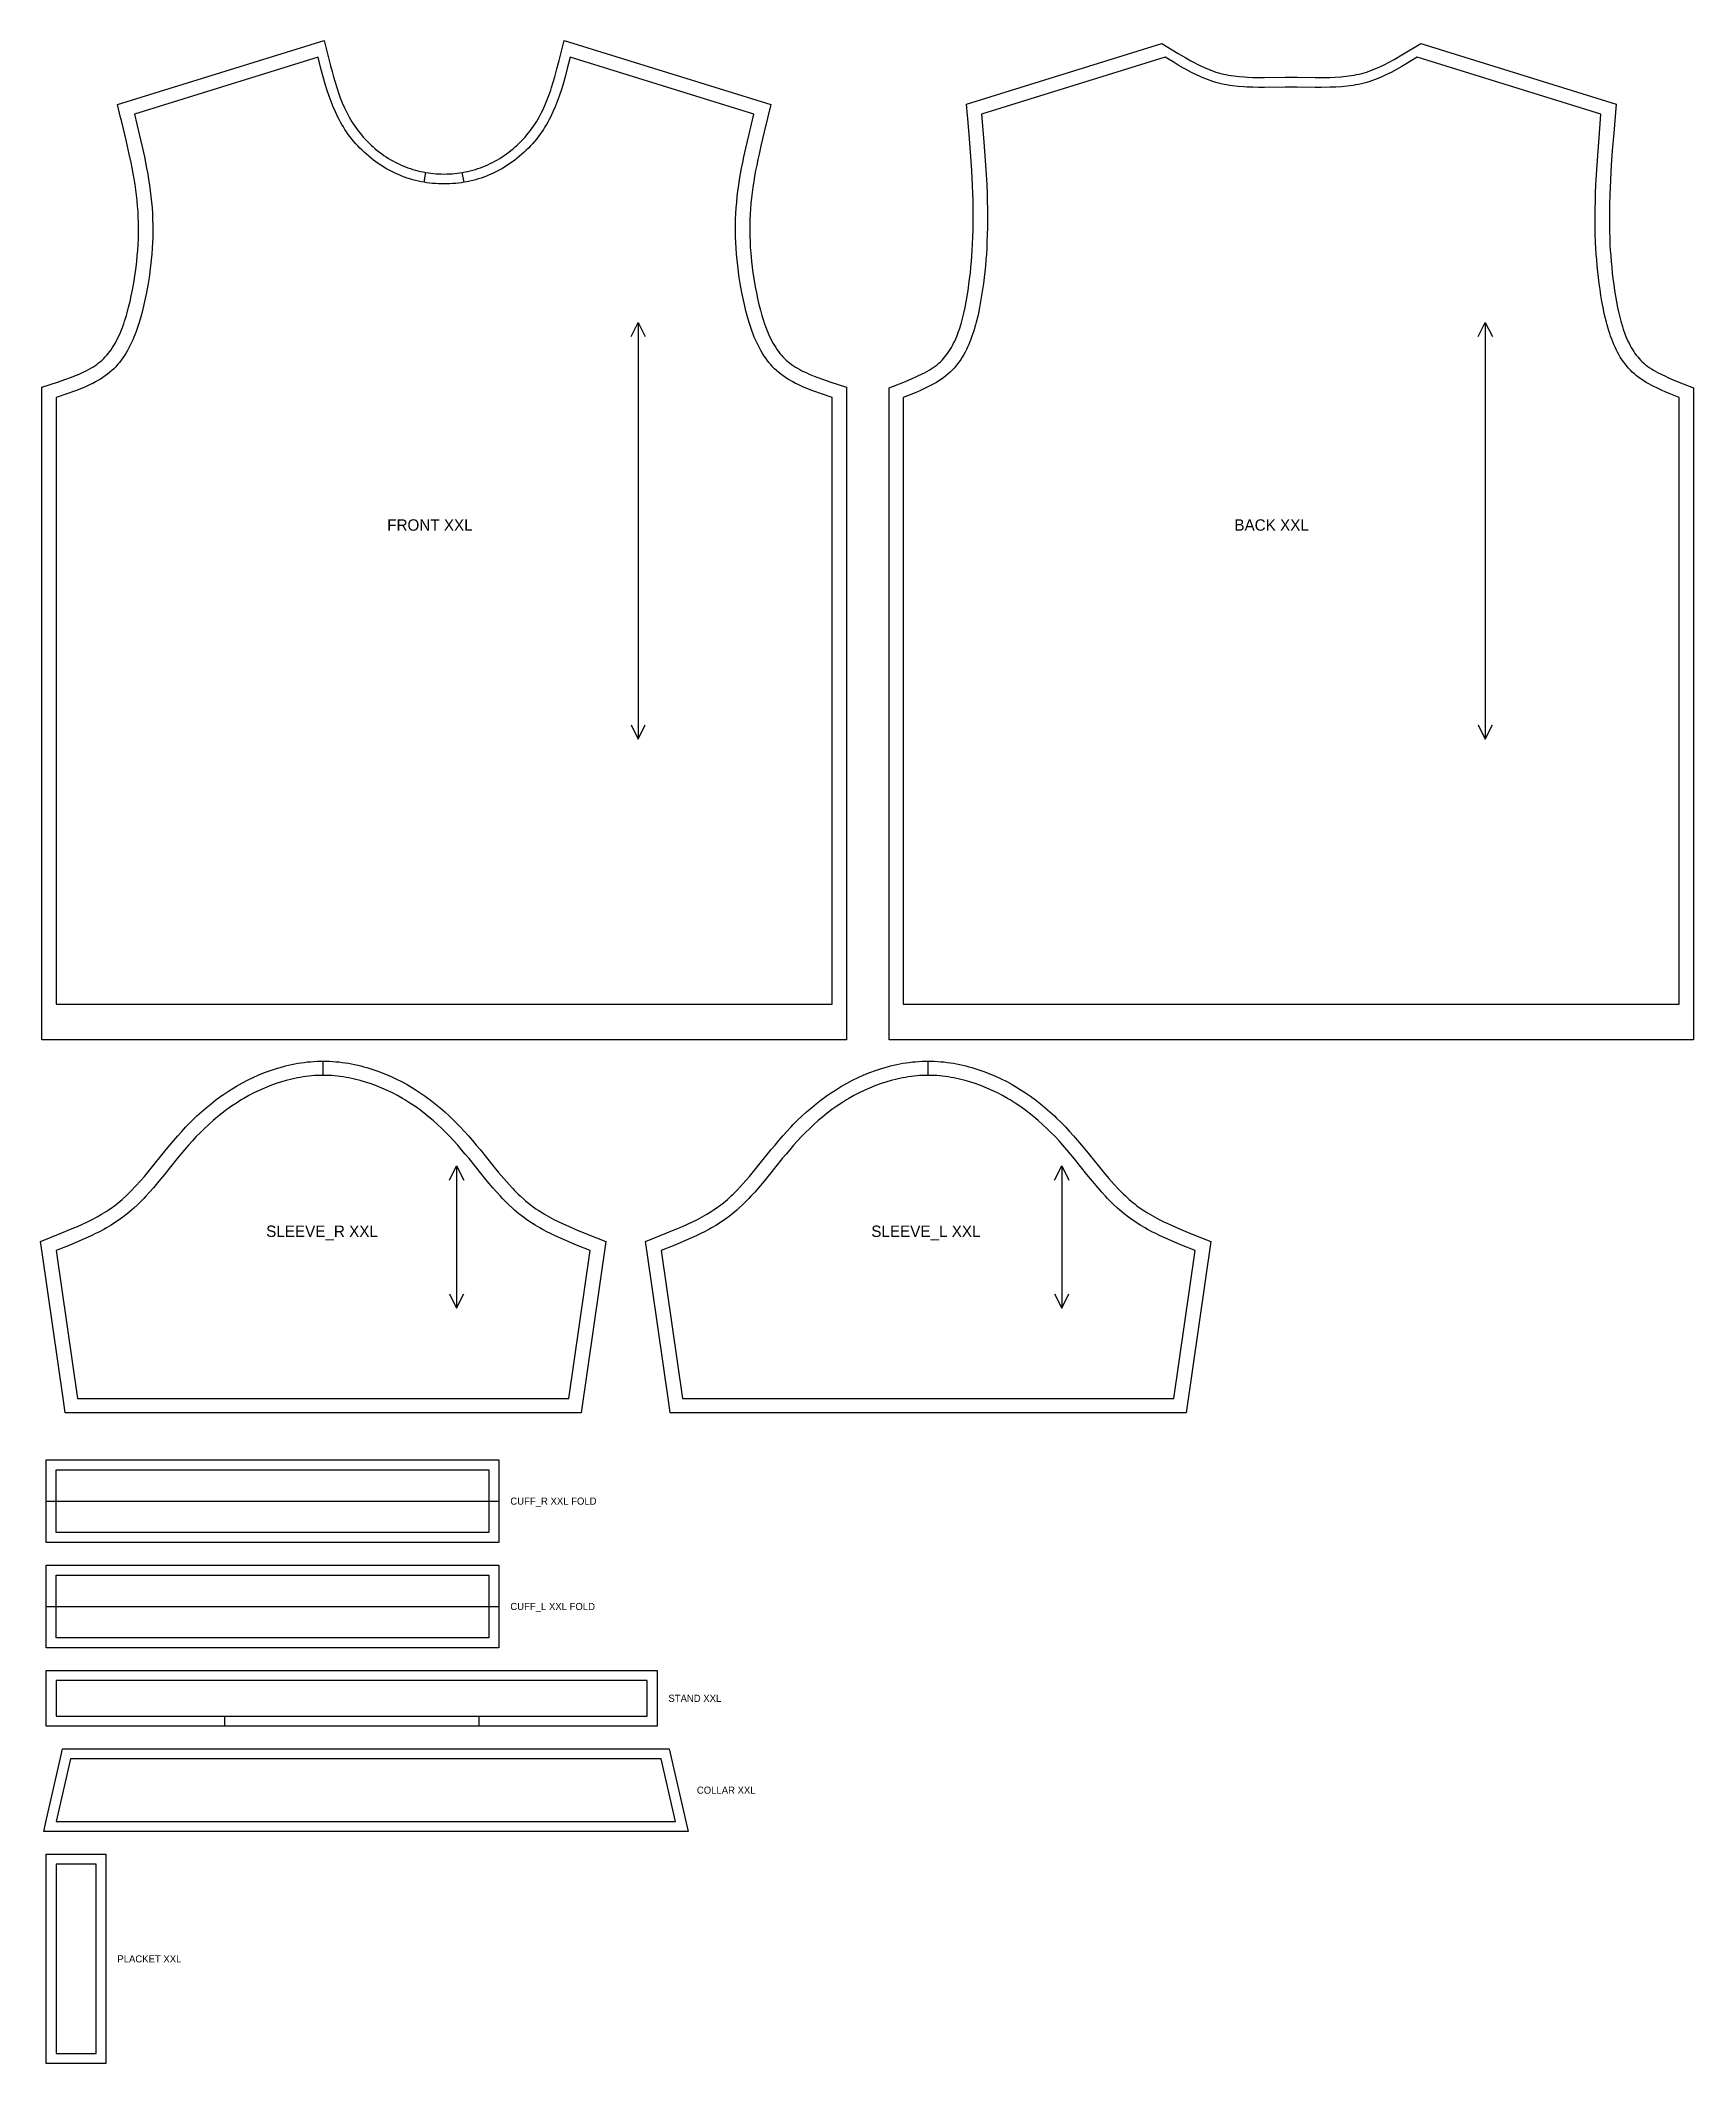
# Model space of a CAD drawing. Extents: x 24 to 1185, y 28 to 1449.
import ezdxf

# ---------------------------------------------------------------- set-up
doc = ezdxf.new("R2010")
doc.units = 0
for name, color, linetype in [('CUT', 7, 'CONTINUOUS'), ('FOLD', 6, 'CONTINUOUS'), ('GRAIN', 3, 'CONTINUOUS'), ('NOTCH', 1, 'CONTINUOUS'), ('SEW', 5, 'CONTINUOUS'), ('TEXT', 2, 'CONTINUOUS')]:
    doc.layers.add(name, color=color, linetype=linetype)

msp = doc.modelspace()

# ---------------------------------------------------------------- linework, layer by layer
at = {"layer": 'CUT'}
for points in [[(80.289, 1394.613), (78.04, 1403.761), (223.263, 1448.792), (227.772, 1430.861), (228.786, 1426.994), (229.833, 1423.17), (230.924, 1419.397), (232.072, 1415.68), (233.288, 1412.027), (234.584, 1408.442), (235.971, 1404.933), (237.46, 1401.503), (239.062, 1398.159), (240.787, 1394.903), (241.7, 1393.31), (242.647, 1391.743), (243.676, 1390.128), (244.747, 1388.537), (245.859, 1386.968), (247.011, 1385.422), (248.204, 1383.901), (249.436, 1382.407), (250.705, 1380.94), (252.01, 1379.502), (253.352, 1378.094), (254.727, 1376.718), (256.137, 1375.375), (257.578, 1374.066), (259.05, 1372.793), (260.553, 1371.556), (262.084, 1370.357), (263.643, 1369.198), (265.229, 1368.079), (266.84, 1367.001), (268.476, 1365.967), (270.134, 1364.977), (271.815, 1364.031), (273.52, 1363.131), (275.181, 1362.308), (276.864, 1361.528), (278.567, 1360.79), (280.288, 1360.095), (282.026, 1359.444), (283.78, 1358.836), (285.549, 1358.273), (287.332, 1357.753), (289.127, 1357.278), (290.933, 1356.847), (292.749, 1356.461), (294.574, 1356.12), (296.407, 1355.824), (298.246, 1355.573), (300.091, 1355.367), (301.94, 1355.207), (303.792, 1355.092), (305.646, 1355.023), (307.5, 1355), (309.354, 1355.023), (311.208, 1355.092), (313.06, 1355.207), (314.909, 1355.367), (316.754, 1355.573), (318.593, 1355.824), (320.426, 1356.12), (322.251, 1356.461), (324.067, 1356.847), (325.873, 1357.278), (327.668, 1357.753), (329.451, 1358.273), (331.22, 1358.836), (332.974, 1359.444), (334.712, 1360.095), (336.433, 1360.79), (338.136, 1361.528), (339.819, 1362.308), (341.48, 1363.131), (343.185, 1364.031), (344.866, 1364.977), (346.524, 1365.967), (348.16, 1367.001), (349.771, 1368.079), (351.357, 1369.198), (352.916, 1370.357), (354.447, 1371.556), (355.95, 1372.793), (357.422, 1374.066), (358.863, 1375.375), (360.273, 1376.718), (361.648, 1378.094), (362.99, 1379.502), (364.295, 1380.94), (365.564, 1382.407), (366.796, 1383.901), (367.989, 1385.422), (369.141, 1386.968), (370.253, 1388.537), (371.324, 1390.128), (372.353, 1391.743), (373.3, 1393.31), (374.213, 1394.903), (375.938, 1398.159), (376.754, 1399.82), (378.298, 1403.208), (379.734, 1406.678), (381.074, 1410.226), (382.329, 1413.845), (382.928, 1415.68), (384.076, 1419.397), (385.167, 1423.17), (386.724, 1428.922), (388.222, 1434.765), (391.737, 1448.792), (536.96, 1403.761), (532.289, 1384.707), (529.963, 1374.875), (528.646, 1369.01), (527.811, 1365.116), (527.016, 1361.233), (526.265, 1357.362), (525.564, 1353.503), (524.917, 1349.656), (524.328, 1345.822), (523.802, 1342), (523.344, 1338.191), (522.958, 1334.394), (522.642, 1330.548), (522.403, 1326.699), (522.24, 1322.846), (522.153, 1318.986), (522.14, 1315.118), (522.201, 1311.24), (522.336, 1307.351), (522.545, 1303.45), (522.826, 1299.534), (523.384, 1293.631), (523.846, 1289.674), (524.38, 1285.697), (524.985, 1281.699), (526.024, 1275.661), (526.805, 1271.607), (527.659, 1267.522), (528.586, 1263.465), (529.594, 1259.458), (530.692, 1255.52), (531.277, 1253.584), (532.522, 1249.791), (533.184, 1247.939), (534.59, 1244.337), (535.335, 1242.592), (536.108, 1240.887), (536.911, 1239.226), (537.743, 1237.609), (538.604, 1236.04), (539.495, 1234.52), (540.416, 1233.051), (541.367, 1231.636), (542.348, 1230.274), (543.36, 1228.968), (544.402, 1227.718), (545.475, 1226.525), (546.581, 1225.389), (547.722, 1224.308), (548.907, 1223.277), (550.149, 1222.28), (551.451, 1221.313), (552.813, 1220.375), (554.232, 1219.466), (555.709, 1218.582), (557.242, 1217.724), (558.828, 1216.89), (560.466, 1216.079), (562.153, 1215.289), (563.887, 1214.519), (567.483, 1213.032), (569.339, 1212.311), (573.156, 1210.905), (579.098, 1208.849), (590, 1205.201), (590, 747), (25, 747), (25, 1205.201), (35.902, 1208.849), (41.844, 1210.905), (45.661, 1212.311), (47.517, 1213.032), (51.113, 1214.519), (54.534, 1216.079), (56.172, 1216.89), (57.758, 1217.724), (59.291, 1218.582), (60.768, 1219.466), (62.187, 1220.375), (63.549, 1221.313), (64.851, 1222.28), (66.093, 1223.277), (67.278, 1224.308), (68.419, 1225.389), (69.525, 1226.525), (70.598, 1227.718), (71.64, 1228.968), (72.652, 1230.274), (73.633, 1231.636), (74.584, 1233.051), (75.505, 1234.52), (76.396, 1236.04), (77.257, 1237.609), (78.089, 1239.226), (78.892, 1240.887), (79.665, 1242.592), (80.41, 1244.337), (81.127, 1246.12), (82.478, 1249.791), (83.114, 1251.674), (84.308, 1255.52), (84.869, 1257.479), (85.921, 1261.454), (86.887, 1265.488), (87.777, 1269.562), (88.594, 1273.637), (89.686, 1279.692), (90.327, 1283.701), (90.896, 1287.688), (91.616, 1293.631), (92.006, 1297.571), (92.324, 1301.494), (92.569, 1305.402), (92.741, 1309.297), (92.839, 1313.18), (92.863, 1317.053), (92.813, 1320.916), (92.688, 1324.773), (92.487, 1328.624), (92.209, 1332.471), (91.858, 1336.291), (91.435, 1340.094), (90.943, 1343.91), (90.385, 1347.738), (89.767, 1351.578), (89.092, 1355.431), (88.365, 1359.296), (87.592, 1363.173), (86.354, 1369.01), (84.123, 1378.799), (80.778, 1392.626)], [(675.036, 1396.155), (674.356, 1404.169), (811.537, 1446.706), (823.066, 1439.679), (828.428, 1436.511), (831.978, 1434.508), (833.748, 1433.548), (837.278, 1431.724), (839.039, 1430.865), (842.557, 1429.268), (844.314, 1428.535), (846.07, 1427.847), (847.826, 1427.209), (849.582, 1426.621), (851.344, 1426.085), (853.083, 1425.609), (854.844, 1425.179), (856.626, 1424.792), (858.429, 1424.447), (860.252, 1424.141), (862.097, 1423.873), (865.847, 1423.441), (869.674, 1423.135), (871.615, 1423.024), (875.55, 1422.874), (879.55, 1422.805), (883.611, 1422.799), (898.229, 1422.977), (902.5, 1423), (906.771, 1422.977), (919.337, 1422.813), (923.427, 1422.795), (929.45, 1422.874), (933.385, 1423.024), (937.249, 1423.274), (939.153, 1423.441), (942.903, 1423.873), (944.748, 1424.141), (946.571, 1424.447), (948.374, 1424.792), (950.156, 1425.179), (951.917, 1425.609), (953.656, 1426.085), (955.418, 1426.621), (957.174, 1427.209), (958.93, 1427.847), (960.686, 1428.535), (962.443, 1429.268), (964.201, 1430.046), (967.722, 1431.724), (971.252, 1433.548), (974.795, 1435.497), (980.141, 1438.605), (993.463, 1446.706), (1130.644, 1404.169), (1128.924, 1383.785), (1127.948, 1371.476), (1127.227, 1361.277), (1126.626, 1351.139), (1126.337, 1345.089), (1126.178, 1341.071), (1125.953, 1333.078), (1125.872, 1327.124), (1125.864, 1323.165), (1125.963, 1315.26), (1126.146, 1309.333), (1126.323, 1305.378), (1126.546, 1301.415), (1126.817, 1297.444), (1127.138, 1293.461), (1127.511, 1289.463), (1127.937, 1285.448), (1128.418, 1281.413), (1128.956, 1277.355), (1129.553, 1273.272), (1130.201, 1269.221), (1130.901, 1265.231), (1131.67, 1261.273), (1132.517, 1257.366), (1133.451, 1253.529), (1133.954, 1251.644), (1135.034, 1247.951), (1135.613, 1246.149), (1136.853, 1242.645), (1137.516, 1240.948), (1138.207, 1239.291), (1138.928, 1237.676), (1139.678, 1236.106), (1140.458, 1234.581), (1141.269, 1233.105), (1142.109, 1231.678), (1142.981, 1230.303), (1143.883, 1228.98), (1144.816, 1227.71), (1145.781, 1226.494), (1146.778, 1225.332), (1147.809, 1224.225), (1148.87, 1223.177), (1150.041, 1222.115), (1151.273, 1221.091), (1152.573, 1220.093), (1153.94, 1219.122), (1155.373, 1218.174), (1156.87, 1217.249), (1158.429, 1216.345), (1160.047, 1215.462), (1161.72, 1214.597), (1165.22, 1212.916), (1167.04, 1212.095), (1170.799, 1210.482), (1174.695, 1208.889), (1185, 1204.783), (1185, 747), (620, 747), (620, 1204.783), (630.305, 1208.889), (634.201, 1210.482), (637.96, 1212.095), (639.78, 1212.916), (643.28, 1214.597), (644.953, 1215.462), (646.571, 1216.345), (648.13, 1217.249), (649.627, 1218.174), (651.06, 1219.122), (652.427, 1220.093), (653.727, 1221.091), (654.959, 1222.115), (656.13, 1223.177), (657.191, 1224.225), (658.222, 1225.332), (659.219, 1226.494), (660.184, 1227.71), (661.117, 1228.98), (662.019, 1230.303), (662.891, 1231.678), (663.731, 1233.105), (664.542, 1234.581), (665.322, 1236.106), (666.072, 1237.676), (666.793, 1239.291), (667.484, 1240.948), (668.781, 1244.38), (669.387, 1246.149), (670.519, 1249.784), (671.046, 1251.644), (672.027, 1255.437), (672.483, 1257.366), (673.33, 1261.273), (674.099, 1265.231), (674.799, 1269.221), (675.447, 1273.272), (676.044, 1277.355), (676.582, 1281.413), (677.063, 1285.448), (677.489, 1289.463), (677.862, 1293.461), (678.183, 1297.444), (678.454, 1301.415), (678.677, 1305.378), (678.926, 1311.31), (679.037, 1315.26), (679.107, 1319.211), (679.136, 1323.165), (679.11, 1329.106), (678.95, 1337.066), (678.822, 1341.071), (678.574, 1347.103), (678.03, 1357.214), (677.352, 1367.39), (676.411, 1379.674), (675.211, 1394.089)], [(25.102, 597.572), (23.975, 605.393), (38.917, 611.32), (46.337, 614.374), (49.961, 615.937), (53.518, 617.535), (56.998, 619.177), (60.395, 620.87), (63.7, 622.623), (66.908, 624.442), (70.01, 626.336), (71.521, 627.312), (74.456, 629.33), (75.881, 630.374), (78.667, 632.552), (81.395, 634.86), (84.073, 637.293), (85.395, 638.553), (88.01, 641.159), (90.593, 643.869), (94.421, 648.113), (96.953, 651.047), (100.74, 655.581), (112.273, 669.82), (114.927, 673.047), (117.636, 676.273), (120.408, 679.487), (123.255, 682.679), (126.186, 685.836), (127.689, 687.401), (130.754, 690.48), (133.895, 693.485), (137.111, 696.412), (140.401, 699.258), (143.766, 702.017), (147.204, 704.687), (150.716, 707.263), (152.5, 708.514), (156.121, 710.94), (157.958, 712.114), (161.687, 714.38), (165.487, 716.535), (169.358, 718.573), (173.298, 720.491), (177.307, 722.282), (181.383, 723.943), (185.504, 725.461), (189.686, 726.839), (193.925, 728.07), (196.064, 728.629), (198.215, 729.148), (200.378, 729.627), (202.552, 730.065), (204.737, 730.46), (206.931, 730.813), (209.134, 731.122), (211.345, 731.386), (213.564, 731.605), (215.79, 731.776), (218.022, 731.9), (220.259, 731.975), (222.5, 732), (224.741, 731.975), (226.978, 731.9), (229.21, 731.776), (231.436, 731.605), (233.655, 731.386), (235.866, 731.122), (238.069, 730.813), (240.263, 730.46), (242.448, 730.065), (244.622, 729.627), (246.785, 729.148), (248.936, 728.629), (251.075, 728.07), (253.201, 727.473), (257.412, 726.168), (261.564, 724.719), (265.663, 723.129), (269.706, 721.402), (273.681, 719.547), (277.586, 717.569), (281.422, 715.472), (283.313, 714.38), (287.042, 712.114), (290.699, 709.74), (294.284, 707.263), (297.796, 704.687), (301.234, 702.017), (304.599, 699.258), (307.889, 696.412), (311.105, 693.485), (312.685, 691.992), (315.788, 688.949), (318.814, 685.836), (321.745, 682.679), (324.592, 679.487), (327.364, 676.273), (330.073, 673.047), (332.727, 669.82), (341.732, 658.677), (345.522, 654.053), (349.311, 649.57), (353.126, 645.261), (355.695, 642.501), (356.99, 641.159), (359.605, 638.553), (360.927, 637.293), (363.605, 634.86), (364.962, 633.69), (367.718, 631.447), (369.119, 630.374), (371.997, 628.31), (373.479, 627.312), (376.527, 625.379), (378.092, 624.442), (381.3, 622.623), (384.605, 620.87), (388.002, 619.177), (393.252, 616.731), (396.843, 615.152), (400.498, 613.603), (407.968, 610.564), (421.025, 605.393), (403.661, 485), (41.339, 485), (40.102, 493.572)], [(450.102, 597.572), (448.975, 605.393), (463.917, 611.32), (471.337, 614.374), (474.961, 615.937), (478.518, 617.535), (481.998, 619.177), (485.395, 620.87), (488.7, 622.623), (491.908, 624.442), (495.01, 626.336), (496.521, 627.312), (499.456, 629.33), (500.881, 630.374), (503.667, 632.552), (506.395, 634.86), (509.073, 637.293), (510.395, 638.553), (513.01, 641.159), (515.593, 643.869), (519.421, 648.113), (521.953, 651.047), (525.74, 655.581), (537.273, 669.82), (539.927, 673.047), (542.636, 676.273), (545.408, 679.487), (548.255, 682.679), (551.186, 685.836), (552.689, 687.401), (555.754, 690.48), (558.895, 693.485), (562.111, 696.412), (565.401, 699.258), (568.766, 702.017), (572.204, 704.687), (575.716, 707.263), (577.5, 708.514), (581.121, 710.94), (582.958, 712.114), (586.687, 714.38), (590.487, 716.535), (594.358, 718.573), (598.298, 720.491), (602.307, 722.282), (606.383, 723.943), (610.504, 725.461), (614.686, 726.839), (618.925, 728.07), (621.064, 728.629), (623.215, 729.148), (625.378, 729.627), (627.552, 730.065), (629.737, 730.46), (631.931, 730.813), (634.134, 731.122), (636.345, 731.386), (638.564, 731.605), (640.79, 731.776), (643.022, 731.9), (645.259, 731.975), (647.5, 732), (649.741, 731.975), (651.978, 731.9), (654.21, 731.776), (656.436, 731.605), (658.655, 731.386), (660.866, 731.122), (663.069, 730.813), (665.263, 730.46), (667.448, 730.065), (669.622, 729.627), (671.785, 729.148), (673.936, 728.629), (676.075, 728.07), (678.201, 727.473), (682.412, 726.168), (686.564, 724.719), (690.663, 723.129), (694.706, 721.402), (698.681, 719.547), (702.586, 717.569), (706.422, 715.472), (708.313, 714.38), (712.042, 712.114), (715.699, 709.74), (719.284, 707.263), (722.796, 704.687), (726.234, 702.017), (729.599, 699.258), (732.889, 696.412), (736.105, 693.485), (737.685, 691.992), (740.788, 688.949), (743.814, 685.836), (746.745, 682.679), (749.592, 679.487), (752.364, 676.273), (755.073, 673.047), (757.727, 669.82), (766.732, 658.677), (770.522, 654.053), (774.311, 649.57), (778.126, 645.261), (780.695, 642.501), (781.99, 641.159), (784.605, 638.553), (785.927, 637.293), (788.605, 634.86), (789.962, 633.69), (792.718, 631.447), (794.119, 630.374), (796.997, 628.31), (798.479, 627.312), (801.527, 625.379), (803.092, 624.442), (806.3, 622.623), (809.605, 620.87), (813.002, 619.177), (818.252, 616.731), (821.843, 615.152), (825.498, 613.603), (832.968, 610.564), (846.025, 605.393), (828.661, 485), (466.339, 485), (465.102, 493.572)], [(28, 452), (346, 452), (346, 394), (28, 394)], [(28, 378), (346, 378), (346, 320), (28, 320)], [(28, 297), (28, 304), (457, 304), (457, 265), (28, 265), (28, 272)], [(38.174, 243.551), (39.412, 249), (465.588, 249), (478.769, 191), (26.231, 191), (28.174, 199.551)], [(28, 168), (28, 175), (70, 175), (70, 28), (28, 28), (28, 35)]]:
    msp.add_lwpolyline(points, close=True, dxfattribs=at)
at = {"layer": 'FOLD'}
for points in [[(28, 423), (346, 423)], [(28, 349), (346, 349)]]:
    msp.add_lwpolyline(points, dxfattribs=at)
at = {"layer": 'GRAIN'}
for points in [[(438.75, 1240.8), (443.75, 1250.8), (448.75, 1240.8)], [(443.75, 1250.8), (443.75, 958.2)], [(1033.75, 1240.8), (1038.75, 1250.8), (1043.75, 1240.8)], [(1038.75, 1250.8), (1038.75, 958.2)], [(438.75, 968.2), (443.75, 958.2), (448.75, 968.2)], [(1033.75, 968.2), (1038.75, 958.2), (1043.75, 968.2)], [(311.25, 648.44), (316.25, 658.44), (321.25, 648.44)], [(316.25, 658.44), (316.25, 558.56)], [(736.25, 648.44), (741.25, 658.44), (746.25, 648.44)], [(741.25, 658.44), (741.25, 558.56)], [(311.25, 568.56), (316.25, 558.56), (321.25, 568.56)], [(736.25, 568.56), (741.25, 558.56), (746.25, 568.56)]]:
    msp.add_lwpolyline(points, dxfattribs=at)
at = {"layer": 'NOTCH'}
for points in [[(293.542, 1349.196), (294.728, 1356.095)], [(321.458, 1349.196), (320.272, 1356.095)], [(222.5, 722), (222.5, 732)], [(647.5, 722), (647.5, 732)], [(153.192, 272), (153.192, 265)], [(331.808, 272), (331.808, 265)]]:
    msp.add_lwpolyline(points, dxfattribs=at)
at = {"layer": 'SEW'}
for points in [[(90, 1397), (93.386, 1383.081), (95.684, 1373.136), (96.976, 1367.168), (97.791, 1363.189), (98.563, 1359.209), (99.286, 1355.228), (99.956, 1351.246), (100.567, 1347.264), (101.115, 1343.28), (101.594, 1339.296), (102, 1335.31), (102.332, 1331.266), (102.583, 1327.22), (102.754, 1323.17), (102.847, 1319.116), (102.86, 1315.055), (102.796, 1310.987), (102.654, 1306.91), (102.436, 1302.824), (102.141, 1298.727), (101.771, 1294.618), (101.326, 1290.495), (100.807, 1286.358), (100.214, 1282.205), (99.548, 1278.035), (98.414, 1271.746), (97.565, 1267.515), (96.636, 1263.26), (95.618, 1259.013), (94.501, 1254.793), (93.273, 1250.618), (92.615, 1248.554), (91.2, 1244.485), (90.442, 1242.484), (89.648, 1240.509), (88.817, 1238.562), (87.948, 1236.646), (87.038, 1234.763), (86.087, 1232.915), (85.093, 1231.104), (84.055, 1229.334), (82.972, 1227.607), (81.841, 1225.924), (80.663, 1224.289), (79.435, 1222.703), (78.156, 1221.17), (76.825, 1219.69), (75.44, 1218.268), (74, 1216.905), (72.508, 1215.606), (70.963, 1214.365), (69.367, 1213.18), (67.723, 1212.047), (66.033, 1210.964), (64.301, 1209.928), (62.528, 1208.935), (60.718, 1207.983), (58.874, 1207.069), (56.997, 1206.191), (55.091, 1205.344), (53.158, 1204.526), (49.223, 1202.967), (47.226, 1202.22), (43.186, 1200.774), (35, 1198), (35, 772), (580, 772), (580, 1198), (571.814, 1200.774), (567.774, 1202.22), (565.777, 1202.967), (561.842, 1204.526), (559.909, 1205.344), (558.003, 1206.191), (556.126, 1207.069), (554.282, 1207.983), (552.472, 1208.935), (550.699, 1209.928), (548.967, 1210.964), (547.277, 1212.047), (545.633, 1213.18), (544.037, 1214.365), (542.492, 1215.606), (541, 1216.905), (539.56, 1218.268), (538.175, 1219.69), (536.844, 1221.17), (535.565, 1222.703), (534.337, 1224.289), (533.159, 1225.924), (532.028, 1227.607), (530.945, 1229.334), (529.907, 1231.104), (528.913, 1232.915), (527.962, 1234.763), (527.052, 1236.646), (526.183, 1238.562), (525.352, 1240.509), (524.558, 1242.484), (523.8, 1244.485), (522.385, 1248.554), (521.727, 1250.618), (520.499, 1254.793), (519.382, 1259.013), (518.364, 1263.26), (517.435, 1267.515), (516.586, 1271.746), (515.452, 1278.035), (514.786, 1282.205), (514.193, 1286.358), (513.674, 1290.495), (513.229, 1294.618), (512.859, 1298.727), (512.564, 1302.824), (512.346, 1306.91), (512.204, 1310.987), (512.14, 1315.055), (512.153, 1319.116), (512.246, 1323.17), (512.417, 1327.22), (512.668, 1331.266), (513, 1335.31), (513.406, 1339.296), (513.885, 1343.28), (514.433, 1347.264), (515.044, 1351.246), (515.714, 1355.228), (516.437, 1359.209), (517.209, 1363.189), (518.024, 1367.168), (519.316, 1373.136), (521.614, 1383.081), (525, 1397), (396, 1437), (394.006, 1429.112), (392.447, 1423.228), (390.784, 1417.395), (389.594, 1413.545), (388.326, 1409.734), (386.964, 1405.969), (385.497, 1402.255), (383.91, 1398.6), (382.19, 1395.01), (381.276, 1393.241), (380.325, 1391.491), (379.333, 1389.76), (378.3, 1388.05), (377.18, 1386.292), (376.013, 1384.559), (374.803, 1382.851), (373.548, 1381.169), (372.251, 1379.515), (370.913, 1377.891), (369.534, 1376.297), (368.115, 1374.734), (366.658, 1373.205), (365.163, 1371.71), (363.632, 1370.25), (362.065, 1368.827), (360.464, 1367.443), (358.829, 1366.097), (357.162, 1364.792), (355.464, 1363.529), (353.735, 1362.309), (351.976, 1361.133), (350.19, 1360.003), (348.376, 1358.92), (346.536, 1357.885), (344.67, 1356.9), (342.846, 1355.997), (341, 1355.14), (339.135, 1354.332), (337.25, 1353.571), (335.347, 1352.859), (333.428, 1352.194), (331.493, 1351.577), (329.544, 1351.009), (327.581, 1350.49), (325.607, 1350.019), (323.622, 1349.597), (321.628, 1349.224), (319.625, 1348.9), (317.615, 1348.626), (315.599, 1348.401), (313.579, 1348.226), (311.554, 1348.1), (309.528, 1348.025), (307.5, 1348), (305.472, 1348.025), (303.446, 1348.1), (301.421, 1348.226), (299.401, 1348.401), (297.385, 1348.626), (295.375, 1348.9), (293.372, 1349.224), (291.378, 1349.597), (289.393, 1350.019), (287.419, 1350.49), (285.456, 1351.009), (283.507, 1351.577), (281.572, 1352.194), (279.653, 1352.859), (277.75, 1353.571), (275.865, 1354.332), (274, 1355.14), (272.154, 1355.997), (270.33, 1356.9), (268.464, 1357.885), (266.624, 1358.92), (264.81, 1360.003), (263.024, 1361.133), (261.265, 1362.309), (259.536, 1363.529), (257.838, 1364.792), (256.171, 1366.097), (254.536, 1367.443), (252.935, 1368.827), (251.368, 1370.25), (249.837, 1371.71), (248.342, 1373.205), (246.885, 1374.734), (245.466, 1376.297), (244.087, 1377.891), (242.749, 1379.515), (241.452, 1381.169), (240.197, 1382.851), (238.987, 1384.559), (237.82, 1386.292), (236.7, 1388.05), (235.667, 1389.76), (234.675, 1391.491), (233.724, 1393.241), (232.81, 1395.01), (231.09, 1398.6), (229.503, 1402.255), (228.036, 1405.969), (226.674, 1409.734), (225.406, 1413.545), (224.216, 1417.395), (222.553, 1423.228), (220.994, 1429.112), (219, 1437)], [(685, 1397), (686.379, 1380.478), (687.327, 1368.106), (688.011, 1357.82), (688.563, 1347.565), (688.815, 1341.43), (688.947, 1337.348), (689.109, 1329.22), (689.126, 1321.113), (689.076, 1317.06), (688.983, 1313.004), (688.761, 1306.909), (688.555, 1302.835), (688.301, 1298.75), (687.996, 1294.651), (687.639, 1290.536), (687.227, 1286.403), (686.759, 1282.249), (686.234, 1278.072), (685.648, 1273.87), (685, 1269.64), (684.306, 1265.495), (683.54, 1261.34), (682.69, 1257.193), (682.229, 1255.127), (681.23, 1251.025), (680.689, 1248.993), (679.514, 1244.977), (678.878, 1242.998), (678.207, 1241.042), (677.501, 1239.109), (676.757, 1237.204), (675.974, 1235.328), (675.151, 1233.483), (674.285, 1231.672), (673.377, 1229.897), (672.423, 1228.16), (671.423, 1226.463), (670.375, 1224.81), (669.278, 1223.201), (668.13, 1221.639), (666.93, 1220.127), (665.676, 1218.666), (664.366, 1217.26), (663, 1215.91), (661.515, 1214.565), (659.971, 1213.279), (658.37, 1212.051), (656.717, 1210.875), (655.014, 1209.749), (653.266, 1208.668), (651.475, 1207.63), (649.646, 1206.631), (647.781, 1205.667), (645.885, 1204.735), (642.012, 1202.953), (640.043, 1202.095), (636.054, 1200.429), (630, 1198), (630, 772), (1175, 772), (1175, 1198), (1168.946, 1200.429), (1164.957, 1202.095), (1162.988, 1202.953), (1159.115, 1204.735), (1157.219, 1205.667), (1155.354, 1206.631), (1153.525, 1207.63), (1151.734, 1208.668), (1149.986, 1209.749), (1148.283, 1210.875), (1146.63, 1212.051), (1145.029, 1213.279), (1143.485, 1214.565), (1142, 1215.91), (1140.634, 1217.26), (1139.324, 1218.666), (1138.07, 1220.127), (1136.87, 1221.639), (1135.722, 1223.201), (1134.625, 1224.81), (1133.577, 1226.463), (1132.577, 1228.16), (1131.623, 1229.897), (1130.715, 1231.672), (1129.849, 1233.483), (1129.026, 1235.328), (1128.243, 1237.204), (1127.499, 1239.109), (1126.793, 1241.042), (1126.122, 1242.998), (1125.486, 1244.977), (1124.311, 1248.993), (1123.77, 1251.025), (1122.771, 1255.127), (1122.31, 1257.193), (1121.46, 1261.34), (1120.694, 1265.495), (1120, 1269.64), (1119.352, 1273.87), (1118.766, 1278.072), (1118.241, 1282.249), (1117.773, 1286.403), (1117.361, 1290.536), (1117.004, 1294.651), (1116.699, 1298.75), (1116.445, 1302.835), (1116.239, 1306.909), (1116.017, 1313.004), (1115.924, 1317.06), (1115.874, 1321.113), (1115.891, 1329.22), (1116.053, 1337.348), (1116.185, 1341.43), (1116.437, 1347.565), (1116.989, 1357.82), (1117.673, 1368.106), (1118.621, 1380.478), (1120, 1397), (991, 1437), (985.544, 1433.682), (980.068, 1430.446), (976.396, 1428.375), (972.699, 1426.4), (968.972, 1424.546), (965.208, 1422.838), (963.311, 1422.045), (961.402, 1421.298), (959.481, 1420.6), (957.547, 1419.953), (955.6, 1419.36), (953.672, 1418.832), (951.73, 1418.358), (949.775, 1417.934), (947.808, 1417.557), (945.83, 1417.225), (943.84, 1416.936), (941.839, 1416.686), (937.807, 1416.296), (933.739, 1416.033), (929.639, 1415.877), (923.438, 1415.795), (919.276, 1415.813), (906.705, 1415.978), (902.5, 1416), (898.295, 1415.978), (883.64, 1415.799), (879.489, 1415.806), (875.361, 1415.877), (871.261, 1416.033), (869.222, 1416.15), (865.172, 1416.474), (861.16, 1416.936), (859.17, 1417.225), (857.192, 1417.557), (855.225, 1417.934), (853.27, 1418.358), (851.328, 1418.832), (849.4, 1419.36), (847.453, 1419.953), (845.519, 1420.6), (843.598, 1421.298), (841.689, 1422.045), (839.792, 1422.838), (837.905, 1423.672), (834.161, 1425.456), (832.301, 1426.4), (828.604, 1428.375), (826.766, 1429.4), (823.103, 1431.511), (819.456, 1433.682), (814, 1437)], [(35, 599), (50, 495), (395, 495), (410, 599), (400.444, 602.813), (396.649, 604.374), (392.883, 605.969), (389.152, 607.61), (385.466, 609.306), (381.831, 611.067), (380.036, 611.975), (376.494, 613.853), (374.749, 614.826), (371.318, 616.843), (369.634, 617.891), (366.331, 620.07), (364.716, 621.204), (363.125, 622.37), (360.02, 624.797), (357.009, 627.344), (355.536, 628.659), (352.651, 631.367), (351.236, 632.757), (348.456, 635.602), (347.088, 637.055), (344.392, 640.014), (341.741, 643.036), (337.829, 647.665), (333.967, 652.376), (324.981, 663.496), (322.379, 666.658), (319.746, 669.795), (317.071, 672.897), (314.346, 675.952), (311.562, 678.95), (308.701, 681.894), (305.771, 684.766), (302.775, 687.563), (299.712, 690.282), (296.584, 692.917), (293.391, 695.465), (290.135, 697.923), (286.816, 700.287), (283.435, 702.552), (279.992, 704.716), (278.248, 705.758), (274.715, 707.761), (271.123, 709.653), (267.473, 711.429), (263.765, 713.086), (260, 714.62), (256.201, 716.02), (252.353, 717.288), (248.461, 718.418), (244.531, 719.405), (240.569, 720.243), (238.578, 720.603), (236.581, 720.925), (234.579, 721.205), (232.572, 721.445), (230.562, 721.643), (228.549, 721.798), (226.534, 721.91), (224.517, 721.977), (222.5, 722), (220.483, 721.977), (218.466, 721.91), (216.451, 721.798), (214.438, 721.643), (212.428, 721.445), (210.421, 721.205), (208.419, 720.925), (206.422, 720.603), (204.431, 720.243), (200.469, 719.405), (196.539, 718.418), (192.647, 717.288), (188.799, 716.02), (185, 714.62), (181.235, 713.086), (177.527, 711.429), (173.877, 709.653), (170.285, 707.761), (166.752, 705.758), (165.008, 704.716), (161.565, 702.552), (158.184, 700.287), (154.865, 697.923), (151.609, 695.465), (148.416, 692.917), (145.288, 690.282), (142.225, 687.563), (139.229, 684.766), (136.299, 681.894), (133.438, 678.95), (130.654, 675.952), (127.929, 672.897), (125.254, 669.795), (122.621, 666.658), (120.019, 663.496), (111.033, 652.376), (107.171, 647.665), (103.259, 643.036), (100.608, 640.014), (97.912, 637.055), (96.544, 635.602), (93.764, 632.757), (92.349, 631.367), (89.464, 628.659), (87.991, 627.344), (84.98, 624.797), (81.875, 622.37), (80.284, 621.204), (78.669, 620.07), (75.366, 617.891), (73.682, 616.843), (70.251, 614.826), (68.506, 613.853), (64.964, 611.975), (63.169, 611.067), (59.534, 609.306), (55.848, 607.61), (52.117, 605.969), (48.351, 604.374), (44.556, 602.813)], [(460, 599), (475, 495), (820, 495), (835, 599), (825.444, 602.813), (821.649, 604.374), (817.883, 605.969), (814.152, 607.61), (810.466, 609.306), (806.831, 611.067), (805.036, 611.975), (801.494, 613.853), (799.749, 614.826), (796.318, 616.843), (794.634, 617.891), (791.331, 620.07), (789.716, 621.204), (788.125, 622.37), (785.02, 624.797), (782.009, 627.344), (780.536, 628.659), (777.651, 631.367), (776.236, 632.757), (773.456, 635.602), (772.088, 637.055), (769.392, 640.014), (766.741, 643.036), (762.829, 647.665), (758.967, 652.376), (749.981, 663.496), (747.379, 666.658), (744.746, 669.795), (742.071, 672.897), (739.346, 675.952), (736.562, 678.95), (733.701, 681.894), (730.771, 684.766), (727.775, 687.563), (724.712, 690.282), (721.584, 692.917), (718.391, 695.465), (715.135, 697.923), (711.816, 700.287), (708.435, 702.552), (704.992, 704.716), (703.248, 705.758), (699.715, 707.761), (696.123, 709.653), (692.473, 711.429), (688.765, 713.086), (685, 714.62), (681.201, 716.02), (677.353, 717.288), (673.461, 718.418), (669.531, 719.405), (665.569, 720.243), (663.578, 720.603), (661.581, 720.925), (659.579, 721.205), (657.572, 721.445), (655.562, 721.643), (653.549, 721.798), (651.534, 721.91), (649.517, 721.977), (647.5, 722), (645.483, 721.977), (643.466, 721.91), (641.451, 721.798), (639.438, 721.643), (637.428, 721.445), (635.421, 721.205), (633.419, 720.925), (631.422, 720.603), (629.431, 720.243), (625.469, 719.405), (621.539, 718.418), (617.647, 717.288), (613.799, 716.02), (610, 714.62), (606.235, 713.086), (602.527, 711.429), (598.877, 709.653), (595.285, 707.761), (591.752, 705.758), (590.008, 704.716), (586.565, 702.552), (583.184, 700.287), (579.865, 697.923), (576.609, 695.465), (573.416, 692.917), (570.288, 690.282), (567.225, 687.563), (564.229, 684.766), (561.299, 681.894), (558.438, 678.95), (555.654, 675.952), (552.929, 672.897), (550.254, 669.795), (547.621, 666.658), (545.019, 663.496), (536.033, 652.376), (532.171, 647.665), (528.259, 643.036), (525.608, 640.014), (522.912, 637.055), (521.544, 635.602), (518.764, 632.757), (517.349, 631.367), (514.464, 628.659), (512.991, 627.344), (509.98, 624.797), (506.875, 622.37), (505.284, 621.204), (503.669, 620.07), (500.366, 617.891), (498.682, 616.843), (495.251, 614.826), (493.506, 613.853), (489.964, 611.975), (488.169, 611.067), (484.534, 609.306), (480.848, 607.61), (477.117, 605.969), (473.351, 604.374), (469.556, 602.813)], [(35, 445), (339, 445), (339, 401), (35, 401)], [(35, 371), (339, 371), (339, 327), (35, 327)], [(35, 297), (35, 272), (450, 272), (450, 297)], [(45, 242), (35, 198), (470, 198), (460, 242)], [(35, 168), (35, 35), (63, 35), (63, 168)]]:
    msp.add_lwpolyline(points, close=True, dxfattribs=at)

# ---------------------------------------------------------------- texts
at = {"layer": 'TEXT'}
for s, height, p in [('FRONT XXL', 8, (267.5, 1104.5)), ('BACK XXL', 8, (862.5, 1104.5)), ('SLEEVE_R XXL', 8, (182.5, 608.5)), ('SLEEVE_L XXL', 8, (607.5, 608.5)), ('CUFF_R XXL FOLD', 5, (354, 420.5)), ('CUFF_L XXL FOLD', 5, (354, 346.5)), ('STAND XXL', 5, (465, 282)), ('COLLAR XXL', 5, (485, 217.5)), ('PLACKET XXL', 5, (78, 99))]:
    msp.add_text(s, height=height, dxfattribs=at).set_placement(p)

doc.saveas('drawing.dxf')
